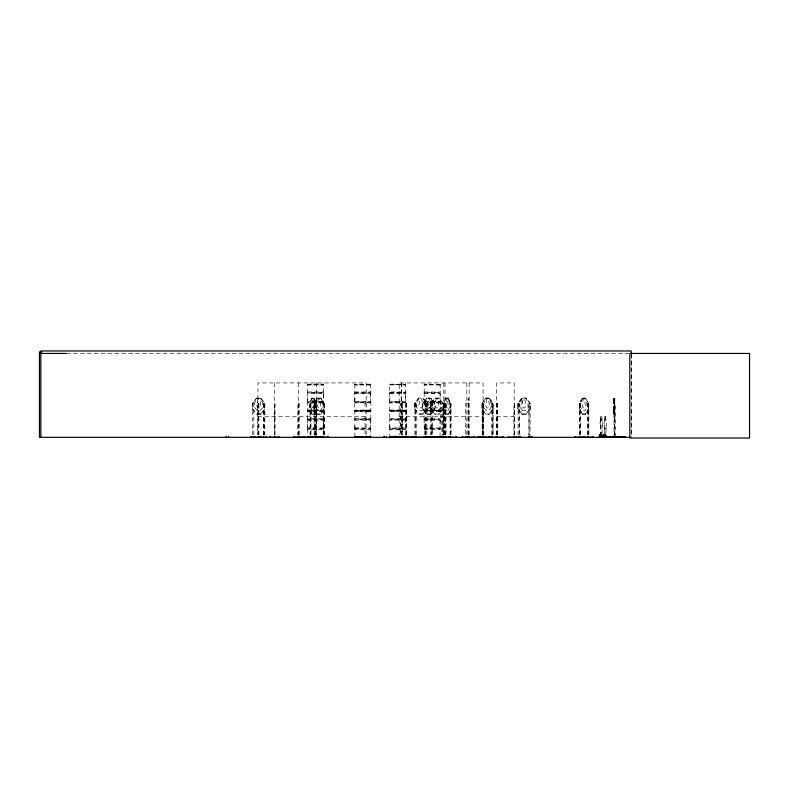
<?xml version="1.0" encoding="UTF-8"?>
<svg xmlns="http://www.w3.org/2000/svg" width="789" height="789" viewBox="0 0 789 789"><rect width="100%" height="100%" fill="white"/><g stroke="black" fill="none" stroke-linecap="round" stroke-linejoin="round"><path stroke-width="0.59" stroke-dasharray="3.94 2.96" d="M307.71 424.038L307.621 428.328M307.71 397.419L307.552 401.887L323.668 401.887L323.51 436.771M323.51 424.038L323.51 418.584L307.69 418.584L307.602 402.37L323.618 402.37M323.51 397.419L323.648 392.508L307.572 392.508L307.572 384.184M354.882 436.771L354.882 424.038M354.882 401.305L354.882 397.419M370.672 424.038L370.83 419.156L354.754 419.127M370.672 397.419L370.83 392.587M389.825 424.038L389.717 428.417L405.822 428.703L405.625 429.482L389.815 429.482L389.825 436.771M389.825 397.419L389.667 401.887L405.783 401.887L405.625 402.824L389.815 402.873L389.667 419.156L405.753 419.127L405.625 424.038M405.625 397.419L405.763 392.952M424.265 424.038L424.265 436.771M424.147 392.468L424.255 401.443L424.265 397.419M440.065 424.038L440.232 419.492M440.065 397.419L440.223 392.547L424.147 392.518L424.235 384.135L440.173 384.46M613.842 403.248L613.95 398.08L614 437.323M613.901 398.08L613.842 403.455L613.95 398.218M615.272 437.323L615.272 403.485L613.734 403.209M613.753 403.14L613.812 398.08L613.95 414.176L613.724 408.81M613.832 407.509L613.812 414.176L613.743 407.509M613.822 403.051L613.812 398.218M601.78 436.041L602.027 425.172A2.821 1.203 -90 0 0 601.78 420.734L601.78 417.687A1.41 0.602 -90 0 0 601.179 416.276L601.336 416.276A1.41 0.602 -90 0 1 601.938 417.687L601.938 420.734A2.821 1.203 -90 0 1 602.185 425.172L601.938 436.041M605.686 436.041L606.1 425.172L605.853 436.041M307.71 418.584L307.552 419.156L323.668 419.206M323.51 402.873L307.71 402.873M354.892 384.154L354.725 401.887L370.86 402.045M354.882 427.963L354.705 401.926M370.82 419.117L370.869 402.173M370.722 428.24L370.672 436.771M370.692 429.443L354.863 429.482M389.796 384.44L405.812 384.302L389.766 384.135L389.736 392.38M424.107 401.887L424.107 419.156L440.252 419.235L440.223 401.887L424.255 401.443M440.065 402.873L424.265 402.873M440.065 436.771L440.084 420.054M389.628 392.715L389.815 401.305L405.645 401.305L405.763 401.848M389.717 393.04L405.822 392.794L405.625 391.975L389.815 391.975M440.084 427.914L424.265 427.963L424.097 419.196M599.689 434.917L601.07 434.917M600.33 434.374C599.896 434.995 599.66 434.108 600.074 435.015M599.315 434.631L601.119 434.542L600.212 434.759M600.794 434.581L601.07 434.423M603.141 434.67L604.887 435.005L604.552 434.532M603.782 435.005L603.634 434.374L604.413 434.374M603.605 434.7L604.019 435.005M603.191 434.759C606.317 434.946 602.964 433.911 603.979 435.015M603.97 434.374L603.91 434.976L604.867 434.384M604.749 434.423L605.025 434.759M605.005 434.502L604.542 434.887M405.625 420.054L389.815 420.152L389.815 427.914L405.645 427.914L405.733 428.417M604.443 434.463L604.196 434.808M604.916 434.65L604.147 434.67M604.887 434.956L604.009 434.966M310.541 403.465L310.432 434.907M370.741 411.079L370.741 410.369L354.695 410.497L354.853 411.089L370.702 411.069M440.094 384.44L424.206 384.135M440.045 410.694L424.285 410.694M603.871 434.502L603.634 434.423M307.602 392.468L307.69 401.305L323.52 401.305L323.52 393.533L307.69 393.445M307.542 401.926L307.602 402.42M307.542 419.196L307.69 427.914L323.52 427.914L323.707 428.703L323.51 429.482L307.69 429.482L307.71 436.771M370.85 402.262L354.803 402.459M389.658 401.926L389.825 402.873M389.658 419.196L389.825 420.103M440.252 428.831L424.147 428.94M521.993 403.485L523.294 398.909L524.675 398.909L526.016 405.842L524.646 407.933L523.294 407.933L521.993 405.842M315.689 403.485L317.365 398.218L320.807 398.218L324.092 403.485L324.092 408.761L320.728 414.038L317.365 414.038M314.071 405.842L313.391 407.933L312.7 407.933L311.99 403.485L312.7 398.909L313.509 398.909M600.123 434.897L600.754 434.956M323.598 419.738L307.602 419.649M418.801 398.169L416.799 403.435L416.799 407.459L419.452 410.655L422.135 410.655L424.837 407.459M424.827 403.485L426.829 398.218L430.843 398.218L434.867 403.485L434.828 408.761L430.814 414.038L426.79 414.038L422.766 408.761L422.638 403.435L426.76 398.08M430.163 410.704L432.865 407.509L432.875 403.485L434.867 398.218L438.931 398.218L442.945 403.485L442.915 434.907M260.686 398.218L256.612 398.218L254.61 403.485L254.61 407.509L257.273 410.704L259.966 410.704L262.678 407.509L262.678 403.485L260.656 398.218L264.729 403.485L264.7 434.907M521.973 398.218L519.951 403.485L519.951 407.509L522.663 410.704L525.346 410.704L528.009 407.509L528.009 403.485L526.007 398.218L521.973 398.218L517.939 403.485M312.079 414.176C309.071 409.166 308.963 403.268 311.961 398.08L314.229 398.08L316.35 403.435L316.261 434.907M312.079 398.08L309.909 403.485L310.047 434.907M314.111 414.176L316.35 408.81L314.229 414.176L311.961 414.176L309.909 408.761M450.006 403.426L451.071 403.485L451.071 434.907M354.774 428.417L370.8 428.457M405.714 402.42L389.717 402.37M405.714 419.689L389.717 419.649M440.173 402.42L424.147 402.38M323.677 410.576L307.71 410.674M405.654 411.089L389.648 410.872L405.654 411.069M323.648 393.001L307.572 392.952M323.648 428.95L307.582 428.94L307.71 429.482M370.82 393.001L354.823 393.169M389.687 392.557L405.763 392.508M389.707 428.417L389.825 429.482M313.726 410.704L315.117 407.509L314.071 398.218L316.162 403.485L316.064 437.323M370.781 419.649L354.794 419.689M424.127 428.457L440.193 428.457M445.903 398.08L443.428 403.485L443.566 434.907M448.26 414.176L450.726 408.761M321.498 384.943L322.888 384.943M321.498 411.552L322.888 411.552M368.67 384.943L370.061 384.943M368.67 411.552L370.061 411.552M403.623 384.943L405.004 384.943M403.623 411.552L405.004 411.552M438.063 384.943L439.443 384.943M438.063 411.552L439.443 411.552M315.59 403.071L315.541 434.887M579.294 408.81L579.195 403.435L582.4 398.08M582.45 398.218L579.392 403.485L579.422 434.907M585.458 414.176L588.555 408.761M582.302 398.08L585.556 398.08L588.663 403.435L588.663 408.81L585.556 414.176L582.302 414.176M308.45 384.943L310.905 384.943M308.45 411.552L310.905 411.552M355.622 384.943L358.078 384.943M355.622 411.552L358.078 411.552M390.565 384.943L393.021 384.943M390.565 411.552L393.021 411.552M425.005 384.943L427.46 384.943M425.005 411.552L427.46 411.552M422.805 405.793L421.494 407.874L420.162 407.874L418.791 405.793L420.162 398.859L421.533 398.859L422.805 403.435L422.766 408.761M430.833 405.842L429.522 407.933L428.19 407.933L426.819 405.842L428.19 398.909L429.522 398.909L430.833 403.485L430.912 434.907M317.395 398.08L313.894 403.435L316.675 403.455M317.454 398.218L314.012 403.485L313.894 408.81L317.395 414.176M320.778 414.176L324.092 408.761M324.279 408.81L320.867 414.176L317.316 414.176M485.708 398.218L482.03 403.485L481.911 408.81L485.649 414.176L489.377 414.176M489.298 414.176L493.036 408.81L492.967 403.435L489.298 398.08M320.176 410.704L322.395 407.509L322.395 403.485L320.728 398.218M422.924 414.126L418.732 414.126L414.639 408.761L414.639 403.386L418.732 398.021L422.924 398.021M418.772 398.021L414.679 403.386L414.679 408.761M422.766 403.485L426.829 398.218M434.867 414.038L438.931 414.038L443.083 408.81L438.96 414.176L434.808 414.176L430.715 408.81L430.715 403.435L434.838 398.08L438.99 398.08L443.083 403.435L443.023 434.907M426.879 408.712L422.815 413.988L418.801 413.988L414.777 408.712M430.843 403.485L434.907 398.218M422.884 414.126L427.007 408.761L427.007 403.386L422.884 398.021M521.943 414.176L517.811 408.81L517.84 403.435L521.943 398.08M530.07 408.761L526.007 414.038L521.973 414.038L517.939 408.761L517.979 403.485M526.076 414.176L530.208 408.81L530.04 403.485M260.656 414.038L264.867 408.81L260.725 414.176L256.553 414.176L252.441 408.81L252.441 403.435L256.583 398.08L260.755 398.08L264.867 403.435L264.798 434.907M256.652 398.218L252.579 403.485L252.736 434.907M438.211 410.704L440.903 407.509L440.903 403.485L438.891 398.218M323.618 392.468L323.608 384.154L307.523 384.351M354.754 392.518L370.8 392.518L370.741 384.47M354.892 410.763L370.781 410.763M405.605 384.154L405.605 384.953M440.173 384.154L440.203 392.508M440.045 410.763L424.235 410.714M354.882 410.674L370.702 410.773M323.49 384.953L307.73 384.953M323.49 411.562L307.74 411.552M389.825 410.162L405.625 410.162L405.625 411.552L389.825 411.552L389.865 410.162L405.605 410.181M440.045 384.953L424.285 384.953M440.045 411.533L424.304 411.552M370.643 411.552L354.912 411.552M405.595 384.943L389.796 384.48M519.162 434.907L518.906 403.465M528.965 437.323L528.886 403.435M444.128 403.475L444.227 434.907M600.123 434.818L600.804 434.66M425.804 403.11L425.735 434.857M433.881 403.485L433.911 403.485M416.059 434.857L415.921 403.386M263.605 403.071L264.867 403.435M389.736 410.793L405.812 410.536L389.796 410.744M323.174 403.435L323.224 434.907M323.174 403.485L324.407 403.485M66.562 353.442L628.606 353.442M307.73 384.154L323.539 384.164M370.702 384.164L354.695 384.263L370.702 384.44M370.672 384.943L354.892 384.953M307.69 391.975L323.52 391.975M354.863 391.975L370.692 391.975M424.255 391.975L440.084 392.064M424.127 393.001L440.193 392.991M354.863 393.533L370.692 393.533L370.82 401.848M389.815 393.533L405.645 393.533M424.255 393.533L440.084 393.533L440.203 401.848M317.316 398.08L320.867 398.08M426.721 398.08L430.912 398.08L435.005 403.435L434.966 408.81M448.369 398.08L445.785 398.08L443.349 403.435L443.349 408.81L445.785 414.176L448.369 414.176C451.86 409.383 451.357 403.179 448.221 398.218L449.405 403.485L449.405 407.509L447.827 410.704L446.229 410.704L444.621 407.509M489.377 398.08L485.58 398.08L481.911 403.435L483.44 403.485L483.44 434.887M314.2 398.218L311.99 398.218L310.965 403.485L311.004 434.907M448.33 398.218L445.824 398.218L444.621 403.485L444.582 437.323M489.318 398.218L485.639 398.218L483.835 403.485L483.835 407.509L486.251 410.704L488.657 410.704L491.034 407.509L491.034 403.485L489.249 398.218L492.918 403.485L492.898 434.907M319.673 398.909L318.47 398.909L317.385 403.485L317.385 405.842L318.47 407.933L319.594 407.933L320.728 405.842L319.594 398.909M437.609 398.909L436.228 398.909L435.005 403.435M447.521 398.909L446.613 398.909L445.834 403.485L446.613 407.933L447.412 407.933L448.221 405.842L447.412 398.909M584.471 398.909L583.357 398.909L582.371 403.485L582.371 405.842L583.357 407.933L584.373 407.933L585.418 405.842L584.373 398.909M613.931 398.909L613.812 403.485M354.863 401.305L370.692 401.305M424.255 401.305L440.084 401.305M354.863 402.873L370.692 402.873M263.674 403.435L263.694 437.323M315.59 403.435L315.689 434.907M414.639 403.386L416.059 403.435M425.656 403.357L427.007 403.386M252.441 403.435L253.851 403.485M258.92 434.887L258.92 403.485L257.707 403.485L257.707 434.887M309.84 403.435L311.004 403.485M366.214 403.485L365.06 403.485L365.06 434.887M399.165 403.485L400.309 403.485L400.309 434.887M402.656 403.485L402.656 434.887L402.656 403.485L400.99 403.485L400.999 434.887M405.753 403.485L406.759 403.485L406.759 434.887M430.715 403.435L432.135 403.485L432.135 434.907M444.582 403.485L441.662 403.209L441.919 437.323M445.035 403.485L446.041 403.485L446.041 434.887M466.841 403.485L465.688 403.485L465.697 434.887M468.035 403.485L469.189 403.485M491.784 403.485L493.115 403.485L493.115 434.907M496.675 403.485L497.395 403.485L497.395 434.887M517.811 403.435L519.27 403.485L519.27 434.907M579.195 403.435L580.566 403.485L580.566 437.323M252.441 408.81L256.652 414.038L260.686 414.038M313.894 408.81L317.454 414.038M422.805 408.761L426.76 414.176M430.715 408.81L434.907 414.038M434.828 408.761L430.873 414.176L426.721 414.176M443.349 408.81L445.943 414.038M493.036 408.81L489.249 414.038L485.639 414.038M370.672 410.162L354.882 410.162L370.643 410.162M323.539 411.069L307.621 411.039M311.99 414.038L314.2 414.038M445.824 414.038L448.33 414.038M582.351 414.038L585.507 414.038M526.105 414.176L521.914 414.176L521.914 398.08L526.105 398.08L530.208 403.435L530.07 437.323M604.492 417.687L604.65 420.734L604.492 417.687A1.41 0.602 -90 0 1 605.084 416.276L605.252 416.276M257.924 416.76L366.204 416.76M399.165 416.76L483.075 416.76M496.675 416.76L514.191 416.76M600.577 436.041L600.33 425.172A2.821 1.203 -90 0 1 600.577 420.734L600.735 417.687A1.41 0.602 -90 0 1 601.336 416.276M605.084 416.276A1.41 0.602 -90 0 1 605.686 417.687L605.853 420.734A2.821 1.203 -90 0 1 606.1 425.172M354.863 418.584L370.692 418.584M389.815 418.584L405.645 418.584L405.763 419.117M424.255 418.584L440.084 418.584M614.552 419.403L614.828 398.08L614.828 434.907M424.147 419.61L440.193 419.61M307.69 420.152L323.52 420.152M354.863 420.152L370.692 420.152L370.712 428.2M424.255 420.152L440.084 420.152M600.577 420.734L600.735 417.687M605.853 420.734L605.686 417.687M600.33 425.172L600.488 425.172A2.821 1.203 -90 0 1 600.735 420.734M604.65 420.734A2.821 1.203 -90 0 0 604.404 425.172L604.492 436.041M354.863 427.914L370.692 427.914M323.648 428.457L307.552 428.91M354.754 428.94L370.8 428.94M389.697 428.94L405.753 428.94M424.255 429.482L440.084 429.482M599.285 434.759L601.149 434.67M598.92 435.479L606.741 435.479L606.741 436.948M528.946 403.071L530.208 403.435L526.076 398.08M491.872 403.071L491.902 434.907M425.912 403.011L425.843 437.274M587.637 403.071L588.841 403.485L588.841 434.907M444.079 403.071L443.931 434.907M432.875 407.509L435.528 410.704M427.48 410.704L424.827 407.509L424.837 403.435L422.815 398.169L426.839 403.435M600.676 434.512L600.419 434.956M315.689 407.509L317.937 410.704M482.03 408.761L485.708 414.038M434.867 405.842L436.228 407.933L437.57 407.933L438.871 405.842L437.57 398.909M320.778 398.08L324.279 403.435L324.407 434.907M585.458 398.08L588.555 403.485L588.535 434.907M582.45 414.038L579.195 408.81L582.4 414.176M448.26 398.08L450.726 403.485M443.428 408.761L445.903 414.176M323.648 401.848L323.51 401.305M310.965 407.509L312.336 410.704M314.111 398.08L316.281 403.485M430.843 398.218L432.865 403.485M313.391 398.909L314.071 403.485L314.121 434.907M604.404 425.172L604.65 436.041M600.488 425.172L600.735 436.041M613.862 408.761L613.901 414.176M631.713 354.656L631.713 437.323M631.23 353.442L631.23 437.323M614.434 403.485L614.434 434.907M614.355 403.485L614.365 434.907M604.946 435.479L604.946 436.948M604.196 435.834L604.196 434.187L603.467 434.187L603.467 435.834M604.009 434.187L604.009 435.834M603.644 434.187L603.644 435.834M602.826 435.479L602.826 436.948M601.031 435.479L601.031 436.948M600.281 435.834L600.281 434.187L599.551 434.187L599.551 435.834M600.104 434.187L600.104 435.834M599.739 434.187L599.739 435.834M588.002 403.485L588.002 434.907M587.588 403.071L587.697 434.907M580.26 403.485L580.26 434.907M579.718 403.485L579.718 434.907M529.074 403.485L529.074 434.907M518.166 403.485L518.057 434.907M514.615 434.887L514.615 403.485L513.905 403.485L513.905 434.887M514.329 403.485L514.329 434.887M514.191 434.887L514.191 382.931L496.675 382.931L496.675 434.887M497.1 403.485L497.1 434.887M496.971 403.485L496.971 434.887M492.129 403.485L492.129 434.907M483.351 403.485L483.351 437.323M483.124 434.907L483.075 382.931L399.165 382.931L399.165 434.887M482.799 403.485L482.799 434.887M482.109 403.485L482.138 434.907M469.189 382.931L469.189 434.887M468.656 403.485L468.656 437.323M468.212 434.907L468.212 398.08L468.035 434.887M466.832 382.931L466.841 434.887M450.805 403.435L450.706 434.907M450.411 403.485L450.411 434.907M450.055 403.485L450.055 434.907M445.677 403.485L445.677 434.887M445.4 403.485L445.4 434.887M445.035 382.931L445.035 434.887M443.793 382.931L443.793 434.887M443.152 403.485L443.152 434.887M432.056 403.041L432.017 434.907M431.021 403.485L431.021 434.907M426.977 403.386L426.839 434.857M415.921 403.021L415.941 434.857M414.955 403.435L414.836 434.857M406.394 403.485L406.394 434.887M406.118 403.485L406.118 434.887M405.753 382.931L405.625 436.771M401.512 382.931L401.512 434.887M401.433 382.931L401.433 434.887M366.204 434.887L366.204 382.931L257.924 382.931L257.924 434.887M324.2 403.435L324.151 434.907M316.537 382.931L316.636 434.907M315.324 403.485L315.304 437.323M315.048 403.485L315.048 434.907M314.377 403.485L314.377 434.907M310.619 403.485L310.619 434.907M299.682 434.887L299.682 403.485L297.867 403.485L297.867 434.887M298.587 382.931L298.538 434.887M298.272 403.485L298.173 434.887M275.065 434.887L275.065 403.485L274.345 403.485L274.345 434.887M274.661 382.931L274.661 434.887M263.585 403.485L263.585 434.907M258.703 403.485L258.703 434.887M253.792 403.041L253.851 434.907M600.577 417.687A1.41 0.602 -90 0 1 601.179 416.276M613.812 405.842L613.793 407.933L613.763 405.842M431.948 409.787L430.853 409.895L428.979 406.493C427.677 411.848 423.486 410.734 428.249 405.714C423.762 400.999 427.579 399.796 428.92 404.925C430.222 399.816 434.266 400.95 429.66 405.743L431.948 409.787M486.823 398.909L485.649 405.842L486.823 407.933L488.026 407.933L489.249 405.842L489.249 403.485L488.026 398.909L486.823 398.909M582.351 398.218L580.822 403.485L580.822 407.509L582.874 410.704L584.915 410.704L586.927 407.509L586.927 403.485L585.408 398.218L582.351 398.218M257.983 398.909L256.612 405.842L257.983 407.933L259.334 407.933L260.636 405.842L260.636 403.485L259.334 398.909L257.983 398.909M424.265 410.674L440.094 410.694L424.265 410.674M307.73 410.152L323.51 410.162L307.74 410.162M424.285 410.152L440.065 410.162L424.304 410.162M482.434 434.887L482.434 403.485L482.355 434.907"/><path stroke-width="1.18" d="M394.865 437.293L394.875 436.623M407.548 437.293L407.558 436.623M607.786 437.293L607.796 436.623M620.479 437.293L620.558 436.623M502.82 437.323L490.097 437.234M269.73 437.323L278.862 437.234M304.327 437.323L328.688 437.254M304.623 437.214L304.672 436.623M315.344 437.234L315.422 436.445M260.686 437.234L260.764 436.682M412.499 437.185L456.565 437.293M413.012 437.155L416.237 437.185M519.478 437.214L519.399 436.445M250.35 437.323L260.764 437.145M253.969 437.214L253.979 436.445M297.759 437.254L297.818 436.445M400.713 437.323L400.595 436.623M624.878 437.303L625.361 436.948L598.812 437.323L625.499 437.284L625.361 436.652M600.222 437.303L600.843 437.284M603.329 437.284L602.697 437.284L603.21 437.116M619.888 437.303L620.036 437.116M621.456 436.652L621.229 437.303L621.387 436.623M623.448 437.303L623.566 436.652M598.94 437.116L625.49 437.303M411.039 437.234L389.815 437.274M450.055 437.234L449.977 436.445M448.763 437.234L448.813 436.682L448.862 437.323M574.688 437.234L583.653 437.234M317.75 437.234L317.819 436.682M478.805 437.234L478.884 436.682M254.413 437.234L254.492 436.682M429.029 437.234L429.108 436.682L429.196 437.323M41.916 351.855L39.45 351.855L39.45 437.323L629.997 437.323M39.45 353.442L66.513 353.442M307.71 436.771L323.51 436.771M354.882 436.771L370.672 436.771M389.825 436.771L405.625 436.771M424.265 436.771L440.065 436.771M307.68 436.998L323.539 436.978M354.853 436.978L370.702 436.978M389.796 436.978L405.654 436.998M424.235 436.998L440.094 436.978M267.086 437.293L263.526 437.234M294.05 437.214L294.001 436.623L294.041 437.145L303.203 437.293M354.863 437.274L370.692 437.274M474.781 437.145L462.088 437.293L462.088 436.623M478.055 437.323L478.055 436.623L478.104 437.145L488.993 437.293M593.614 437.293L584.6 437.234M467.187 437.234L467.098 436.682M532.486 437.234L528.827 437.234L528.837 436.445M444.907 437.234L444.818 436.682M313.558 437.234L313.48 436.682M496.853 437.234L497.001 436.445M496.449 437.234L496.37 436.682L496.291 437.323M328.273 437.234L328.204 436.682L328.135 437.323M446.15 437.234L446.11 436.445M488.697 437.234L488.647 436.682M438.881 437.234L438.832 436.682M469.445 437.145L469.445 436.682M607.875 437.234L607.875 436.623M631.23 353.442L631.23 350.967L40.841 350.967L40.841 437.323M615.272 436.445L615.272 437.323M614.828 436.445L614.828 437.323M614.424 436.445L614.424 437.323M614.365 436.445L614.365 437.323M613.99 436.445L613.921 437.323M608.704 436.623L608.704 437.323M593.091 436.623L593.091 437.323M587.904 436.445L587.904 437.323M587.598 436.445L587.598 437.323M584.471 436.623L584.471 437.323M583.791 436.623L583.791 437.323M580.655 436.445L580.655 437.323M580.359 436.445L580.359 437.323M575.161 436.623L575.161 437.323M531.865 436.623L531.865 437.323M528.946 436.445L528.946 437.323M528.65 436.623L528.65 437.323M520.582 436.623L520.76 437.323L508.343 437.234L508.303 436.623M519.586 436.623L519.586 437.323M519.29 436.445L519.29 437.323M516.381 436.623L516.381 437.323M514.3 436.445L514.3 437.323M513.866 436.445L513.866 437.323M502.997 436.623L502.997 437.323M497.425 436.445L497.425 437.323M492.011 436.445L492.011 437.323M491.794 436.445L491.794 437.323M490.719 436.623L490.719 437.323M489.949 436.623L489.949 437.323M488.598 436.623L488.598 437.323M485.304 436.623L485.304 437.323M483.46 436.445L483.46 437.323M483.243 436.445L483.243 437.323M482.73 436.445L482.73 437.323M482.365 436.445L482.365 437.323M480.304 436.268L480.304 437.323M478.962 436.623L478.962 437.323M474.781 436.623L474.781 437.323M469.277 436.623L469.356 437.323M468.656 436.445L468.656 437.323M468.212 436.445L468.212 437.323M467.907 436.445L467.907 437.323M465.559 436.445L465.559 437.323M456.16 436.623L456.16 437.323M450.332 436.445L450.411 437.323M445.746 436.445L445.775 437.323M444.661 436.445L444.74 437.323M444.306 436.445L444.306 437.323M443.448 436.445L443.448 437.323M443.083 436.445L443.083 437.323M441.791 436.445L441.791 437.323M441.672 436.445L441.672 437.323M441.455 436.623L441.455 437.323M439.877 436.623L439.877 437.323M438.783 436.623L438.783 437.323M438.477 436.623L438.477 437.323M432.48 436.623L432.48 437.323M432.254 436.445L432.254 437.323M432.145 436.445L432.145 437.323M428.664 436.573L428.664 437.274M425.725 436.396L425.725 437.274M425.606 436.396L425.606 437.274M425.379 436.573L425.379 437.274M416.414 436.573L416.414 437.274M416.188 436.396L416.188 437.274M416.069 436.396L416.069 437.274M413.13 436.573L413.13 437.274M411.138 436.623L411.138 437.323M408.209 436.268L408.209 437.323M406.828 436.445L406.828 437.323M406.463 436.445L406.463 437.323M405.871 436.268L405.871 437.323M402.794 436.445L402.784 437.323M401.423 436.445L401.423 437.323M401.345 436.623L401.345 437.323M400.99 436.445L400.999 437.323M400.447 436.445L400.437 437.323M399.076 436.623L399.076 437.323M398.987 436.623L398.987 437.323M396.236 436.268L396.236 437.323M395.713 436.268L395.713 437.323M394.48 436.268L394.48 437.323M386.462 436.268L386.462 437.323M384.312 436.268L384.312 437.323M384.135 436.268L384.135 437.323M366.382 436.623L366.382 437.323M366.303 436.623L366.303 437.323M364.932 436.445L364.932 437.323M323.372 436.445L323.372 437.323M323.115 436.445L323.115 437.323M322.011 436.623L322.011 437.323M320.64 436.623L320.64 437.323M319.673 436.623L319.673 437.323M317.888 436.623L317.888 437.323M316.004 436.445L316.004 437.323M315.62 436.445L315.669 437.323M315.206 436.445L315.156 437.323M314.929 436.268L314.929 437.323M313.401 436.623L313.401 437.323M313.164 436.268L313.164 437.323M311.063 436.445L311.024 437.323M310.688 436.445L310.688 437.323M310.393 436.623L310.393 437.323M302.946 436.623L302.946 437.323M299.82 436.445L299.81 437.323M298.449 436.623L298.36 437.323M298.124 436.445L298.124 437.323M278.931 436.623L278.931 437.323M275.114 436.445L275.114 437.323M274.809 436.445L274.809 437.323M269.986 436.623L269.986 437.323M266.396 436.623L266.396 437.323M263.565 436.445L263.457 437.323M263.348 436.623L263.348 437.323M260.843 436.623L260.843 437.323M259.039 436.445L259.039 437.323M258.822 436.445L258.822 437.323M254.571 436.623L254.571 437.323M254.088 436.623L254.088 437.323M253.871 436.445L253.871 437.323M251.03 436.623L251.03 437.323M228.573 436.268L228.573 437.323M226.108 436.268L226.108 437.323M749.55 353.442L629.839 353.442L629.839 438.033L749.55 438.033L749.55 353.442M449.414 437.234L449.365 436.682L449.316 437.323M467.009 437.323L467.009 436.623L466.93 437.323"/></g></svg>
